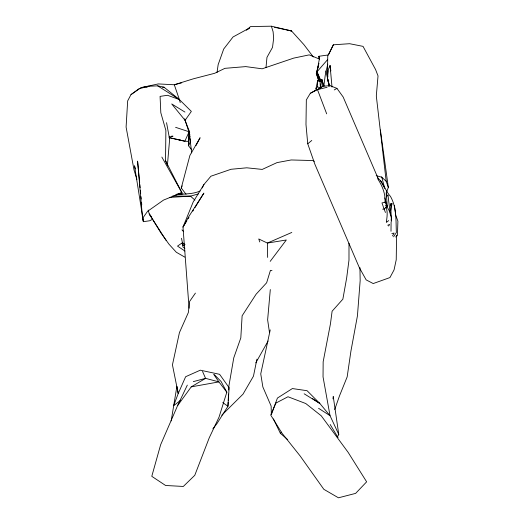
<?xml version="1.0" encoding="UTF-8"?>
<svg xmlns="http://www.w3.org/2000/svg" width="524" height="524" viewBox="0 0 524 524"><rect width="100%" height="100%" fill="white"/><g stroke="black" fill="none" stroke-linecap="round" stroke-linejoin="round"><path stroke-width="0.79" d="M348.997 243.254L348.984 260.114L346.672 277.89L342.86 299.165L332.105 311.236L330.441 323.884L323.157 361.789L323.039 376.861L330.028 415.689L338.779 434.462L337.279 437.121M167.765 165.892L165.532 160.698L165.885 130.502L160.816 112.739L160.082 96.383L167.47 95.276L179.391 99.573L191.352 111.409L185.083 120.337L189.878 134.792M317.57 82.504L317.596 80.919L318.474 80.27L321.841 79.458L324.055 85.884M396.583 235.197L396.229 259.78L394.055 269.899L389.941 277.569L373.206 283.556L366.152 279.875L359.326 267.62L314.911 164.326L307.739 143.773L305.983 124.489L306.337 99.907L310.326 93.292L317.289 89.342M325.751 70.91L329.485 85.982L327.382 79.006L327.755 55.95L333.362 44.802L349.613 43.702L363.034 46.367L375.584 69.548L378.027 75.915L376.311 95.958L386.195 181.291L388.323 187.389L386.738 191.673M175.592 127.319L189.105 131.779L188.568 145.796L191.568 149.654M327.061 87.305L317.472 89.624L315.88 88.975L317.393 86.742L317.596 80.919L319.732 79.851L316.968 71.84L319.502 58.249L318.946 56.265L328.109 54.981M228.137 402.216L227.94 406.296L216.857 423.765L212.855 428.815M228.215 400.578L228.529 394.041M228.719 389.954L228.916 385.867L233.763 357.853L240.811 337.888L242.121 315.802L256.105 294.213L266.637 282.783L270.43 270.351L271.982 270.541M329.458 85.877L327.382 79.006L327.782 70.884M167.411 165.25L169.632 139.292L166.547 122.682M270.305 289.536L267.633 319.843L269.506 332.694M265.996 67.583L266.971 57.352L272.519 47.376L273.652 38.357L273.109 31.794L271.393 26.2L250.577 26.541L246.418 30.254M328.129 80.434L327.382 79.006L328.319 69.607L330.055 65.441L330.86 70.976M386.404 221.698C387.105 216.812 387.898 211.801 385.985 207.059M332.982 398.849L333.251 396.478L338.779 434.462M323.825 86.041L325.247 75.253L327.755 64.138M328.365 80.31L327.382 79.006L327.801 75.816M217.015 72.554L218.154 64.642L223.709 49.014L233.023 36.975L249.437 28.041L248.245 29.056M171.171 420.949L176.929 386.188L178.212 393.576L173.641 405.733L180.597 400.29M317.393 86.742L320.4 88.111L321.841 79.458L320.026 81.541L320.4 88.111L310.326 93.292M327.382 79.006L327.801 76.622M390.649 210.615L391.972 203.712L390.668 203.391L391.389 221.194L391.146 219.661M256.924 359.156L253.459 376.173L243.012 394.153L221.75 415.237M315.88 88.975L317.596 80.919L320.026 81.541L320.465 79.615L316.968 71.84L318.278 66.43M270.227 329.91L260.742 373.887L262.852 386.954L271.131 406.061L271.367 414.595L277.412 398.07L292.372 388.559L307.084 390.701L319.823 403.447L330.028 415.689L318.559 408.281M186.027 194.26L181.265 187.972L189.911 155.418L200.089 137.747L196.028 145.554M318.952 63.345L316.3 73.373L318.474 80.27M182.09 243.909L182.437 242.684L181.494 238.296M214.447 374.752L221.082 381.511L226.833 392.188L219.065 417.052L209.24 437.841L194.777 475.301L183.315 486.455L165.597 485.486L151.783 476.323L160.639 444.745L177.597 405.609L187.317 385.114M334.685 409.585L339.513 395.836L347.157 376.913L350.91 351.198L357.434 315.848L360.165 280.595L359.942 267.646M181.265 187.972L182.188 185.882M190.566 141.493L188.568 145.796L189.105 131.779L184.854 141.231L169.226 137.635L184.854 141.231L188.692 141.362M328.574 54.64L333.362 44.802M202.205 187.946L203.941 184.513L210.923 176.208L231.045 169.278L246.758 167.811L262.236 169.416L277.019 162.61L291.233 159.964L312.92 160.547L314.328 161.3M180.236 102.645L179.391 99.573L164.051 87.213L157.678 85.851L148.777 86.27L138.945 88.752L130.993 94.602L127.673 100.883L126.094 127.077L134.033 170.012L136.921 179.378M255.791 362.863L268.098 341.013M392.502 235.911L394.127 233.088L391.841 233.488M390.734 205.742L391.972 203.712L390.406 205.493M203.941 184.513L193.199 201.943L182.994 227.062L189.079 308.217M186.832 220.827L182.994 227.062L188.85 216.51L203.888 193.114L194.935 207.661M188.109 218.75L188.961 217.362M192.799 211.126L193.651 209.738M393.596 236.822L396.367 232.518C395.816 220.322 396.779 207.281 390.432 196.356C385.219 190.736 383.463 182.424 377.385 177.708M388.579 226.027L389.679 224.436L387.721 225.215M195.419 293.106L189.603 301.477L188.339 312.559L179.431 332.609L172.442 364.868L178.212 393.576L185.647 376.71L200.299 370.186L219.608 374.319L229.112 387.688L227.94 406.296L222.759 402.556M152.484 219.294L149.681 220.761L143.386 221.678L142.567 218.39L147.565 211.31L163.573 200.063L181.887 192.675L165.532 160.698M177.597 405.609L191.227 386.869L205.585 378.354L218.921 381.898L226.833 392.188M270.201 261.352L286.307 239.992L267.391 243.071L258.738 238.957L259.799 241.97M327.598 59.618L316.968 71.84L320.243 80.093M287.715 439.636L280.36 433.296L281.447 432.117M386.26 196.795L387.996 195.203L390.4 215.05M382.684 209.2L384.118 209.115L387.236 206.522L386.299 192.504L386.214 195.203L387.996 195.203M395.633 236.992L397.428 235.518L397.906 221.128L395.731 215.259L394.389 205.329L394.539 208.578M307.739 143.773L311.787 140.458M386.332 222.431L388.651 220.617M320.4 88.111L322.732 86.322L329.937 85.622L336.965 88.392L343.168 97.005L378.675 179.732M179.909 194.116L181.887 192.675L161.851 157.069M185.031 244.616L182.437 242.684L177.512 246.11L184.907 251.029M130.993 94.602L141.1 87.632L158.3 83.925L174.296 84.757L181.723 82.818M318.127 89.211L322.732 86.322L321.841 79.458M334.233 89.932L336.965 88.392M385.297 207.511L386.588 206.856M146.556 87.312L148.777 86.27L141.1 87.632L143.478 87.593M291.803 232.446L267.391 243.071L267.64 257.415M313.201 91.608L314.721 91.065M328.417 86.165L329.937 85.622M200.063 191.018C192.229 194.568 183.583 193.553 175.265 195.059M176.503 194.299L181.887 192.675M198.268 193.959L190.474 196.146L169.311 197.424M193.291 381.629L205.585 378.354L202.533 371.444M385.304 205.487L387.236 206.522L384.996 202.231L381.976 202.926L384.118 209.115M169.101 137.019L173.012 136.201L171.466 136.175M191.227 386.869L218.921 381.898L213.668 374.319M177.302 194.568L182.974 193.775M162.473 87.246L164.051 87.213M172.494 196.074L190.474 196.146L194.915 200.096M176.339 139.26L180.204 139.915M288.193 30.254L291.554 30.975L303.841 44.553L313.313 56.972M274.524 27.287L291.554 30.975L271.393 26.2M376.193 175.697L381.695 177.164L386.195 181.291M319.522 59.094L309.226 54.876L293.735 58.105L262.164 68.801L245.73 66.607L224.92 68.336L214.624 73.308L193.454 78.79L174.296 84.757L179.391 99.573L157.678 85.851M182.555 244.891L183.839 245.632M184.821 257.14L176.313 252.247L169.049 244.276L161.091 233.187L149.242 213.969L148.207 210.059M184.946 112.07L171.695 103.935L185.083 120.337L189.734 132.362M304.162 393.806L319.823 403.447L312.474 398.567M184.946 248.311L182.948 246.994L182.437 242.684M183.151 244.793L184.441 245.736M377.87 179.044C382.219 185.869 385.664 193.821 384.996 202.231M181.946 229.839L183.524 231.49M151.783 217.126L149.242 213.969L166.187 240.503M330.153 424.479L338.052 437.612M386.876 205.886L387.236 206.522L384.812 197.856M386.895 206.515L389.902 211.971L391.638 218.39M319.732 79.851L316.3 73.373L318.736 80.028M380.457 180.308L384.76 188.489L381.695 176.863M273.443 418.912L280.36 433.296M317.472 89.624L326.681 113.839M384.341 209.541L385.422 212.502M135.388 168.931L134.517 165.787L143.386 221.678L143.078 218.449M184.664 118.797L185.083 120.337M319.437 58.655L318.946 56.265L319.057 58.636M188.797 130.699L189.898 137.15M190.173 138.768L190.448 140.38M189.891 136.561L189.105 131.779L191.705 152.87M380.391 129.952L388.323 187.389M139.679 182.922L137.589 161.123L142.567 218.39M139.829 184.533L140.144 187.769M140.373 190.186L140.681 193.415M140.989 196.651L141.225 199.068M141.532 202.297L141.762 204.72M330.055 65.441L332.013 87.076M391.002 231.274L391.094 221.849M275.853 403.12L270.705 415.034L281.971 433.145L300.226 456.07L323.832 489.311L338.452 497.8L355.632 493.385L366.636 481.825L348.139 452.35L321.245 415.794L305.767 403.532L287.99 396.753L275.853 403.12"/></g></svg>
